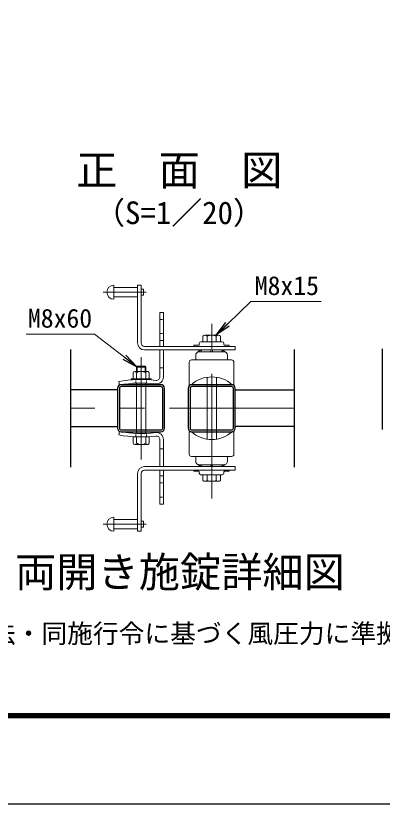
# Model space of a CAD drawing. Units: millimetres, scale not verified. Extents: x -4200 to 4200, y -2970 to 2970.
# Drawn here: x 828 to 1762, y -2970 to -961 of the extents above; entities that cross this region are included whole.
import ezdxf
from ezdxf.enums import TextEntityAlignment as Align

# ---------------------------------------------------------------- set-up
doc = ezdxf.new("R2010")
doc.units = ezdxf.units.MM
doc.header["$LTSCALE"] = 10
doc.linetypes.add('USER1', pattern=[50.8, 31.75, -6.35, 6.35, -6.35])
doc.linetypes.add('USER2', pattern=[0.375, 0.25, -0.125])
for name, color, linetype, lineweight in [('0-0_D-TTL-TXT', 7, 'Continuous', 25), ('0-1_D-STR1', 1, 'Continuous', 25), ('0-2_D-BMK', 2, 'USER1', 13), ('0-3_D-STR3', 3, 'Continuous', 13), ('0-9_D-STR-TXT', 7, 'Continuous', 13), ('0-C_D-TTL', 7, 'Continuous', 25)]:
    doc.layers.add(name, color=color, linetype=linetype, lineweight=lineweight)
doc.layers.add('0-7_0', color=7, linetype='Continuous')
doc.styles.add('ＭＳ ゴシック', font='')
doc.styles.get('ＭＳ ゴシック').set_extended_font_data('MS Gothic')

# ---------------------------------------------------------------- blocks, each defined once
blk = doc.blocks.new('_Open')
at = {"layer": '0-7_0'}
blk.add_line((-10, 1.667), (0, 0), dxfattribs=at)
blk.add_lwpolyline([(-10, -1.667), (0, 0), (-10, 0)], dxfattribs=at)

msp = doc.modelspace()

# ---------------------------------------------------------------- linework, layer by layer
at = {"layer": '0-0_D-TTL-TXT', "color": 2}
msp.add_line((1761.54, -1809.91), (1761.54, -2015.3), dxfattribs=at)
at = {"layer": '0-1_D-STR1'}
for p, q in [((967.09, -1811.23), (967.09, -2111.23)), ((1537.09, -1811.23), (1537.09, -2111.23)), ((1197.49, -1901.23), (1096.69, -1901.23)), ((1197.49, -1906.03), (1096.69, -1906.03)), ((1377.49, -1901.23), (1276.69, -1901.23)), ((1377.49, -1906.03), (1276.69, -1906.03)), ((1087.09, -1914.73), (967.09, -1914.73)), ((1087.09, -1910.83), (1087.09, -2011.63)), ((1091.89, -1910.83), (1091.89, -2011.63)), ((1202.29, -2011.63), (1202.29, -1910.83)), ((1207.09, -2011.63), (1207.09, -1910.83)), ((1267.09, -1910.83), (1267.09, -2011.63)), ((1271.89, -1910.83), (1271.89, -2011.63)), ((1382.29, -2011.63), (1382.29, -1910.83)), ((1387.09, -2011.63), (1387.09, -1910.83)), ((1387.09, -1914.73), (1537.09, -1914.73)), ((967.09, -2007.73), (1087.09, -2007.73)), ((1537.09, -2007.73), (1387.09, -2007.73)), ((1096.69, -2016.43), (1197.49, -2016.43)), ((1096.69, -2021.23), (1197.49, -2021.23)), ((1276.69, -2016.43), (1377.49, -2016.43)), ((1276.69, -2021.23), (1377.49, -2021.23))]:
    msp.add_line(p, q, dxfattribs=at)
for centre, radius, start, end in [((1096.69, -1910.83), 9.6, 90, 180), ((1096.69, -1910.83), 4.8, 90, 180), ((1197.49, -1910.83), 9.6, 0, 90), ((1197.49, -1910.83), 4.8, 0, 90), ((1276.69, -1910.83), 9.6, 90, 180), ((1276.69, -1910.83), 4.8, 90, 180), ((1377.49, -1910.83), 9.6, 0, 90), ((1377.49, -1910.83), 4.8, 0, 90), ((1096.69, -2011.63), 9.6, 180, 270), ((1096.69, -2011.63), 4.8, 180, 270), ((1197.49, -2011.63), 9.6, 270, 0), ((1197.49, -2011.63), 4.8, 270, 0), ((1276.69, -2011.63), 9.6, 180, 270), ((1276.69, -2011.63), 4.8, 180, 270), ((1377.49, -2011.63), 9.6, 270, 0), ((1377.49, -2011.63), 4.8, 270, 0)]:
    msp.add_arc(centre, radius, start, end, dxfattribs=at)
at = {"layer": '0-2_D-BMK'}
for p, q in [((1050.88, -1665.73), (1160.09, -1665.73)), ((1327.09, -2191.08), (1327.09, -1731.37)), ((1147.09, -1830.81), (1147.09, -2091.64)), ((1537.09, -1961.23), (967.09, -1961.23)), ((1050.88, -2256.73), (1160.09, -2256.73))]:
    msp.add_line(p, q, dxfattribs=at)
at = {"layer": '0-3_D-STR3'}
for p, q in [((1078.09, -1647.73), (1078.09, -1683.73)), ((1138.09, -1653.73), (1078.09, -1653.73)), ((1138.09, -1647.73), (1147.09, -1647.73)), ((1138.09, -1647.73), (1138.09, -1794.73)), ((1147.09, -1647.73), (1147.09, -1794.73)), ((1153.09, -1658.23), (1147.09, -1658.23)), ((1153.09, -1658.23), (1153.09, -1673.23)), ((1138.09, -1677.73), (1078.09, -1677.73)), ((1153.09, -1673.23), (1147.09, -1673.23)), ((1195.09, -1803.73), (1195.09, -1716.96)), ((1204.09, -1716.96), (1195.09, -1716.96)), ((1204.09, -1803.73), (1204.09, -1716.96)), ((1304.27, -1777.33), (1304.27, -1791.73)), ((1309.74, -1775.23), (1343.77, -1775.23)), ((1315.52, -1777.33), (1315.52, -1791.73)), ((1338.02, -1777.33), (1338.02, -1791.73)), ((1349.27, -1777.33), (1349.27, -1791.73)), ((1156.09, -1803.73), (1387.09, -1803.73)), ((1204.09, -1788.96), (1195.09, -1788.96)), ((1281.77, -1800.73), (1293.77, -1800.73)), ((1281.77, -1800.73), (1281.77, -1803.73)), ((1295.27, -1796.23), (1295.27, -1799.23)), ((1299.77, -1791.73), (1353.77, -1791.73)), ((1304.27, -1791.73), (1349.27, -1791.73)), ((1358.27, -1796.23), (1358.27, -1799.23)), ((1359.77, -1800.73), (1371.77, -1800.73)), ((1371.77, -1800.73), (1371.77, -1803.73)), ((1387.09, -1803.73), (1387.09, -1812.73)), ((1156.09, -1812.73), (1387.09, -1812.73)), ((1195.09, -1881.36), (1195.09, -1812.73)), ((1204.09, -1881.36), (1204.09, -1812.73)), ((1286.27, -1826.23), (1286.27, -1838.23)), ((1292.94, -1817.54), (1297.8, -1812.73)), ((1295.27, -1817.23), (1358.27, -1817.23)), ((1297.8, -1812.73), (1300.97, -1815.93)), ((1299.65, -1817.23), (1300.97, -1815.93)), ((1324.52, -1812.73), (1324.52, -1817.23)), ((1324.52, -1812.73), (1329.02, -1812.73)), ((1329.02, -1812.73), (1329.02, -1817.23)), ((1355.74, -1812.73), (1352.58, -1815.93)), ((1353.89, -1817.23), (1352.58, -1815.93)), ((1360.61, -1817.54), (1355.74, -1812.73)), ((1367.27, -1826.23), (1367.27, -1838.23)), ((1269.77, -1844.23), (1269.77, -1901.23)), ((1275.77, -1838.23), (1377.77, -1838.23)), ((1286.27, -1838.23), (1367.27, -1838.23)), ((1383.77, -1844.23), (1383.77, -1901.23)), ((1163.32, -1867.25), (1130.92, -1867.25)), ((1135.09, -1856.29), (1147.09, -1856.29)), ((1159.09, -1856.29), (1147.09, -1856.29)), ((1204.09, -1857.96), (1195.09, -1857.96)), ((1126.71, -1871.46), (1126.71, -1886.46)), ((1126.71, -1886.46), (1167.48, -1886.46)), ((1135.12, -1871.46), (1135.12, -1886.46)), ((1159.16, -1871.46), (1159.16, -1886.46)), ((1167.48, -1871.46), (1167.48, -1886.46)), ((1315.08, -2040.13), (1315.08, -1882.32)), ((1339.11, -2040.19), (1339.11, -1882.27)), ((1091.75, -1902.11), (1090.09, -1893.27)), ((1135.06, -2025.25), (1135.06, -1897.21)), ((1159.09, -2025.25), (1159.09, -1897.2)), ((1269.77, -1901.23), (1275.27, -1901.23)), ((1091.75, -2020.34), (1090.09, -2029.19)), ((1269.77, -2021.23), (1275.27, -2021.23)), ((1269.77, -2078.23), (1269.77, -2021.23)), ((1379.27, -2021.23), (1383.77, -2021.23)), ((1383.77, -2078.23), (1383.77, -2021.23)), ((1126.71, -2049.74), (1126.71, -2034.49)), ((1167.48, -2034.49), (1126.71, -2034.49)), ((1135.12, -2049.74), (1135.12, -2034.49)), ((1159.16, -2049.75), (1159.16, -2034.49)), ((1167.48, -2049.75), (1167.48, -2034.49)), ((1195.09, -2041.09), (1195.09, -2109.73)), ((1204.09, -2041.09), (1204.09, -2109.73)), ((1163.32, -2053.96), (1130.92, -2053.96)), ((1204.09, -2064.49), (1195.09, -2064.49)), ((1275.77, -2084.23), (1377.77, -2084.23)), ((1286.27, -2084.23), (1367.27, -2084.23)), ((1286.27, -2096.23), (1286.27, -2084.23)), ((1367.27, -2096.23), (1367.27, -2084.23)), ((1292.94, -2104.92), (1297.81, -2109.73)), ((1295.27, -2105.23), (1358.27, -2105.23)), ((1297.81, -2109.73), (1300.97, -2106.53)), ((1299.65, -2105.23), (1300.97, -2106.53)), ((1324.52, -2109.73), (1324.52, -2105.23)), ((1329.02, -2109.73), (1329.02, -2105.23)), ((1353.89, -2105.23), (1352.58, -2106.53)), ((1355.74, -2109.73), (1352.58, -2106.53)), ((1360.61, -2104.92), (1355.74, -2109.73)), ((1138.09, -2274.73), (1138.09, -2127.73)), ((1147.09, -2274.73), (1147.09, -2127.73)), ((1156.09, -2109.73), (1387.09, -2109.73)), ((1156.09, -2118.73), (1387.09, -2118.73)), ((1195.09, -2118.73), (1195.09, -2205.49)), ((1204.09, -2118.73), (1204.09, -2205.49)), ((1281.77, -2121.73), (1281.77, -2118.73)), ((1281.77, -2121.73), (1293.77, -2121.73)), ((1295.27, -2126.23), (1295.27, -2123.23)), ((1324.52, -2109.73), (1329.02, -2109.73)), ((1358.27, -2126.23), (1358.27, -2123.23)), ((1359.77, -2121.73), (1371.77, -2121.73)), ((1371.77, -2121.73), (1371.77, -2118.73)), ((1387.09, -2118.73), (1387.09, -2109.73)), ((1204.09, -2133.49), (1195.09, -2133.49)), ((1299.77, -2130.73), (1353.77, -2130.73)), ((1304.27, -2130.73), (1349.27, -2130.73)), ((1304.27, -2145.13), (1304.27, -2130.73)), ((1309.74, -2147.23), (1343.77, -2147.23)), ((1315.52, -2145.13), (1315.52, -2130.73)), ((1338.02, -2145.13), (1338.02, -2130.73)), ((1349.27, -2145.13), (1349.27, -2130.73)), ((1204.09, -2205.49), (1195.09, -2205.49)), ((1078.09, -2274.73), (1078.09, -2238.73)), ((1138.09, -2244.73), (1078.09, -2244.73)), ((1153.09, -2249.23), (1147.09, -2249.23)), ((1153.09, -2264.23), (1153.09, -2249.23)), ((1138.09, -2268.73), (1078.09, -2268.73)), ((1153.09, -2264.23), (1147.09, -2264.23)), ((1138.09, -2274.73), (1147.09, -2274.73))]:
    msp.add_line(p, q, dxfattribs=at)
at = {"layer": '0-3_D-STR3', "linetype": 'USER2'}
for p, q in [((1204.09, -1734.96), (1195.09, -1734.96)), ((1204.09, -1770.96), (1195.09, -1770.96)), ((1133.59, -1897.27), (1133.59, -1888.26)), ((1160.59, -1897.27), (1160.59, -1888.26)), ((1133.59, -2025.19), (1133.59, -2034.2)), ((1160.59, -2025.19), (1160.59, -2034.2)), ((1204.09, -2151.49), (1195.09, -2151.49)), ((1204.09, -2187.49), (1195.09, -2187.49))]:
    msp.add_line(p, q, dxfattribs=at)
at = {"layer": '0-3_D-STR3'}
for points in [[(1135.09, -1867.25), (1135.09, -1856.29), (1136.89, -1854.49)], [(1147.09, -1854.49), (1136.89, -1854.49), (1136.89, -1867.25)], [(1147.09, -1854.49), (1157.29, -1854.49), (1157.29, -1867.25)], [(1159.09, -1867.25), (1159.09, -1856.29), (1157.29, -1854.49)]]:
    msp.add_lwpolyline(points, dxfattribs=at)
msp.add_lwpolyline([(1121.59, -1886.46), (1121.59, -1887.96), (1172.59, -1887.96), (1172.59, -1886.46)], close=True, dxfattribs=at)
for centre, radius, start, end in [((1078.09, -1665.73), 18, 90, 270), ((1309.9, -1783.81), 8.58, 49.03058, 130.96942), ((1326.77, -1806.41), 31.18, 68.85295, 111.14705), ((1343.65, -1783.81), 8.58, 49.04069, 130.95931), ((1156.09, -1794.73), 18, 180, 270), ((1156.09, -1794.73), 9, 180, 270), ((1293.77, -1799.23), 1.5, 270, 0), ((1299.77, -1796.23), 4.5, 90, 180), ((1353.77, -1796.23), 4.5, 0, 90), ((1359.77, -1799.23), 1.5, 180, 270), ((1295.27, -1826.23), 9, 90, 180), ((1358.27, -1826.23), 9, 0, 90), ((1275.77, -1844.23), 6, 90, 180), ((1377.77, -1844.23), 6, 0, 90), ((1130.92, -1871.47), 4.21, 0.08393, 179.91608), ((1147.14, -1886.49), 19.24, 51.35253, 128.64959), ((1163.32, -1871.41), 4.16, 359.29901, 180.70018), ((1147.09, -2196.96), 309, 82.95542, 100.63), ((1186.09, -1881.36), 18, 262.95542, 0), ((1186.09, -1881.36), 9, 262.95542, 0), ((1327.27, -1959.36), 78, 48.18801, 131.81207), ((1147.09, -2196.96), 300, 82.95542, 100.63), ((1147.09, -1725.49), 300, 259.37, 277.04458), ((1186.09, -2041.09), 18, 0, 97.04458), ((1327.27, -1963.09), 78, 228.18793, 311.81207), ((1147.09, -1725.49), 309, 259.37, 277.04458), ((1186.09, -2041.09), 9, 0, 97.04458), ((1130.92, -2049.74), 4.21, 180.08392, 359.91607), ((1147.14, -2034.72), 19.24, 231.35041, 308.64747), ((1163.32, -2049.8), 4.16, 179.29982, 0.70099), ((1275.77, -2078.23), 6, 180, 270), ((1377.77, -2078.23), 6, 270, 0), ((1295.27, -2096.23), 9, 180, 270), ((1358.27, -2096.23), 9, 270, 0), ((1156.09, -2127.73), 18, 90, 180), ((1156.09, -2127.73), 9, 90, 180), ((1293.77, -2123.23), 1.5, 0, 90), ((1299.77, -2126.23), 4.5, 180, 270), ((1353.77, -2126.23), 4.5, 270, 0), ((1359.77, -2123.23), 1.5, 90, 180), ((1309.9, -2138.65), 8.58, 229.03058, 310.96942), ((1326.77, -2116.04), 31.18, 248.85295, 291.14705), ((1343.65, -2138.65), 8.58, 229.04069, 310.95931), ((1078.09, -2256.73), 18, 90, 270)]:
    msp.add_arc(centre, radius, start, end, dxfattribs=at)
at = {"layer": '0-9_D-STR-TXT'}
for points in [[(1605.96, -1689.33), (1426.65, -1689.33), (1339.31, -1773.84)], [(854.47, -1772.38), (1028.07, -1772.38), (1134.4, -1854.17)]]:
    msp.add_lwpolyline(points, dxfattribs=at)
at = {"layer": '0-C_D-TTL', "color": 2}
msp.add_lwpolyline([(-4200, 2970), (4200, 2970), (4200, -2970), (-4200, -2970)], close=True, dxfattribs=at)
at = {"layer": '0-C_D-TTL'}
for points in [[(-3930, 2750), (3930, 2750), (3930, -2750), (-3930, -2750)], [(-3927.5, 2747.5), (3927.5, 2747.5), (3927.5, -2747.5), (-3927.5, -2747.5)], [(-3925, 2745), (3925, 2745), (3925, -2745), (-3925, -2745)], [(-3922.5, 2742.5), (3922.5, 2742.5), (3922.5, -2742.5), (-3922.5, -2742.5)], [(-3920, 2740), (3920, 2740), (3920, -2740), (-3920, -2740)]]:
    msp.add_lwpolyline(points, close=True, dxfattribs=at)

# ---------------------------------------------------------------- block references
at = {"layer": '0-9_D-STR-TXT', "xscale": 4, "yscale": 4}
for p, rotation in [((1337.87, -1775.23), 224.05736), ((1135.99, -1855.39), 322.4348)]:
    msp.add_blockref('_Open', p, dxfattribs=dict(at, rotation=rotation))

# ---------------------------------------------------------------- texts
at = {"layer": '0-0_D-TTL-TXT', "style": 'ＭＳ ゴシック'}
for s, height, p in [('正\u3000面\u3000図', 76.98, (982.09, -1416.31)), ('（S=1／20）', 57.7, (1027.57, -1509.5)), ('両開き施錠詳細図', 76.98, (826.15, -2440))]:
    msp.add_text(s, height=height, dxfattribs=at).set_placement(p, align=Align.BOTTOM_LEFT)
at = {"layer": '0-9_D-STR-TXT', "style": 'ＭＳ ゴシック'}
for s, p in [('M8x15', (1436.77, -1687.38)), ('M8x60', (858.85, -1770.42)), ('（設計条件）風荷重：昭和57年改正 建築基準法・同施行令に基づく風圧力に準拠。', (-582.45, -2573.6))]:
    msp.add_text(s, height=48.09, dxfattribs=at).set_placement(p, align=Align.BOTTOM_LEFT)

doc.saveas('drawing.dxf')
